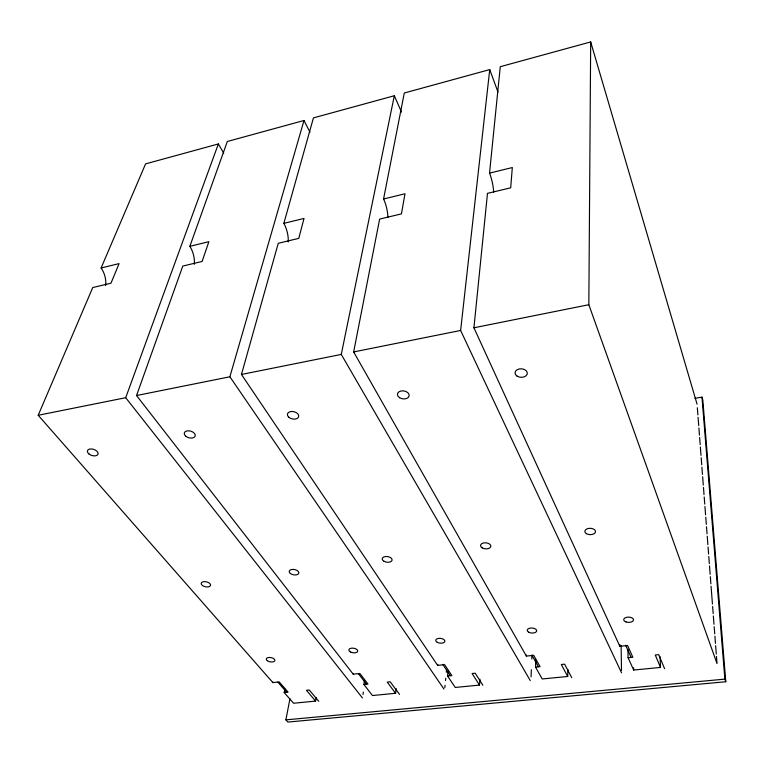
<?xml version="1.0" encoding="UTF-8"?>
<svg xmlns="http://www.w3.org/2000/svg" width="764" height="764" viewBox="0 0 764 764"><rect width="100%" height="100%" fill="white"/><g stroke="black" fill="none" stroke-linecap="round" stroke-linejoin="round"><path stroke-width="1.15" d="M717.014 663.544L588.834 304.712L590.677 41.934L500.277 66.707L489.533 173.113A16.865 3.906 77.4 0 1 493.697 192.098M535.803 659.981L535.526 667.106L542.22 678.967L567.719 676.474L567.853 669.35M531.056 676.866L531.362 669.722M531.811 658.998L531.964 655.426M448.019 671.26L447.57 675.997L455.258 687.457L479.505 685.088L479.954 679.158M444.839 687.648L445.068 685.279M445.517 680.543L445.746 678.174M446.319 672.253L446.548 669.885M627.922 649.41L628.084 657.737L632.84 657.26L627.569 645.504L619.843 646.315L473.919 327.785L487.489 193.359L510.696 187.82L512.319 167.545L489.533 173.113M621.543 672.817L460.625 330.459L489.734 69.591L404.29 93.007L383.566 199.003A16.34 5.186 76.5 0 1 387.873 217.339M364.418 680.925L363.893 684.468L372.469 695.536L395.571 693.282L396.163 688.565M363.005 694.466L363.349 692.108M284.877 689.033L284.189 692.528L293.557 703.243L315.589 701.094L316.21 697.57M694.925 398.331L701.982 397.137L702.804 399.983L725.8 681.746L287.866 722.066L285.879 719.86L289.938 698.821M535.526 667.106L540.033 666.647L533.702 655.321L526.377 656.085L353.656 351.937L379.641 219.096L401.425 213.891L404.987 193.769L383.566 199.003M530.264 680.6L341.269 354.42L394.319 95.739L313.441 117.895L283.855 223.355A15.853 6.313 75.4 0 1 288.238 241.94M447.57 675.997L451.858 675.567L444.591 664.642L437.619 665.368L241.462 374.465L278.258 243.277L298.762 238.387L304.024 218.428L283.855 223.355M443.932 689.033L229.878 376.786L303.996 120.483L227.319 141.493L189.854 246.323A15.404 7.296 74.3 0 1 194.304 264.325M363.893 684.468L367.981 684.057L359.863 673.495L353.235 674.192L136.536 395.532L182.806 266.063L202.116 261.45L208.878 241.672L189.854 246.323M362.48 698L125.697 397.71L218.361 143.947L145.571 163.888L101.096 268.002A14.984 8.156 73 0 1 105.594 285.459M284.189 692.528L288.085 692.136L279.204 681.937L272.891 682.596L38.2 415.272L92.75 287.55L110.981 283.196L119.079 263.609L101.096 268.002M38.2 415.272L125.697 397.71M136.536 395.532L229.878 376.786M241.462 374.465L341.269 354.42M353.656 351.937L460.625 330.459M473.919 327.785L588.834 304.712M628.084 657.737L633.681 670.038L660.516 667.421L660.086 656.706M285.879 719.86L724.874 679.129L725.8 681.746M277.8 682.08L286.691 692.279M315.589 701.094L306.431 690.284L309.248 689.997L318.779 701.304M358.383 673.657L366.519 684.2M395.571 693.282L387.233 682.109L390.194 681.803L399.534 694.39M450.33 675.72L443.034 664.804A4.259 1.404 84.1 0 0 443.13 664.317M479.505 685.088L472.095 673.523L475.198 673.208L482.867 685.232M218.361 143.947L223.737 153.23M538.419 666.81L532.078 655.493A4.374 1.136 83.2 0 0 532.136 654.996M567.719 676.474L561.32 664.489L564.596 664.164L571.739 677.658M303.996 120.483L309.964 132.172M631.14 657.432L625.85 645.685A4.489 0.84 82.2 0 0 625.869 645.179M394.319 95.739L401.511 112.079M660.516 667.421L655.264 654.987L658.711 654.643L664.575 668.634M489.734 69.591L497.956 91.966M590.677 41.934L697.064 404.185M701.982 397.137L724.874 679.129M697.341 407.747L697.885 414.89M698.067 417.268L698.716 425.596M698.898 427.974L699.442 435.117M699.623 437.495L700.177 444.629M700.359 447.007L700.999 455.344M701.18 457.722L701.734 464.856M701.915 467.234L702.46 474.377M702.651 476.755L703.291 485.083M703.472 487.461L704.016 494.604M704.207 496.982L704.752 504.116M704.933 506.494L705.573 514.821M705.764 517.209L706.308 524.343M706.49 526.721L707.044 533.864M707.225 536.242L707.865 544.57M708.047 546.948L708.6 554.081M708.782 556.469L709.326 563.603M709.508 565.981L710.157 574.308M710.339 576.686L710.883 583.83M711.064 586.208L712.44 604.057M712.621 606.435L713.175 613.568M713.356 615.956L713.996 624.284M714.178 626.661L714.732 633.795M714.913 636.173L715.457 643.317M715.648 645.695L716.288 654.022M716.47 656.4L716.928 662.35M633.623 667.726L633.681 670.038M621.113 645.379L621.504 670.429M437.791 664.327A4.259 1.423 84.2 0 1 437.619 665.368M619.833 644.615A4.489 0.859 82.3 0 1 619.843 646.315M353.36 673.714A4.154 1.652 85.2 0 1 353.235 674.192M526.472 655.034A4.364 1.156 83.2 0 1 526.377 656.085M273.054 682.118A4.049 1.862 86.3 0 1 272.891 682.596M384.072 561.339A5.014 2.855 8.1 0 0 392.075 560.26A5.014 2.855 8.1 0 0 385.314 556.536A5.014 2.855 8.1 0 0 384.072 561.339M437.352 642.371A4.603 2.407 6.3 0 0 444.81 641.55A4.603 2.407 6.3 0 0 438.756 638.37A4.603 2.407 6.3 0 0 437.352 642.371M288.716 417.182A5.778 3.724 12.8 0 0 298.418 417.287A5.778 3.724 12.8 0 0 292.058 411.452A5.778 3.724 12.8 0 0 288.716 417.182M586.351 533.625A5.358 3.18 1.5 0 0 595.347 532.413A5.358 3.18 1.5 0 0 588.843 528.373A5.358 3.18 1.5 0 0 586.351 533.625M626.022 621.944A4.918 2.636 1.2 0 0 633.537 619.9A4.918 2.636 1.2 0 0 626.308 617.379A4.918 2.636 1.2 0 0 626.022 621.944M516.98 376.06A6.16 4.278 3.1 0 0 527.17 374.198A6.16 4.278 3.1 0 0 519.405 368.907A6.16 4.278 3.1 0 0 516.98 376.06M290.339 573.458A4.89 2.693 10.6 0 0 298.571 573.697A4.89 2.693 10.6 0 0 293.175 569.39A4.89 2.693 10.6 0 0 290.339 573.458M350.619 652.026A4.479 2.282 8.5 0 0 357.714 651.243A4.479 2.282 8.5 0 0 351.564 648.168A4.479 2.282 8.5 0 0 350.619 652.026M185.776 436.215A5.654 3.457 15.8 0 0 195.068 436.33A5.654 3.457 15.8 0 0 188.422 430.781A5.654 3.457 15.8 0 0 185.776 436.215M482.265 547.893A5.167 3.018 5 0 0 490.746 546.737A5.167 3.018 5 0 0 484.109 542.86A5.167 3.018 5 0 0 482.265 547.893M528.688 632.21A4.746 2.521 3.8 0 0 536.557 631.341A4.746 2.521 3.8 0 0 530.608 628.046A4.746 2.521 3.8 0 0 528.688 632.21M399.601 397.719A5.931 4.001 8.6 0 0 409.122 395.991A5.931 4.001 8.6 0 0 401.176 390.958A5.931 4.001 8.6 0 0 399.601 397.719M202.47 585.52A4.794 2.531 12.7 0 0 210.406 585.759A4.794 2.531 12.7 0 0 204.8 581.614A4.794 2.531 12.7 0 0 202.47 585.52M267.324 660.707A4.383 2.168 10.4 0 0 274.687 660.984A4.383 2.168 10.4 0 0 269.759 657.451A4.383 2.168 10.4 0 0 267.324 660.707M89.101 454.093A5.568 3.199 17.9 0 0 98.002 454.227A5.568 3.199 17.9 0 0 91.126 448.917A5.568 3.199 17.9 0 0 89.101 454.093"/></g></svg>
